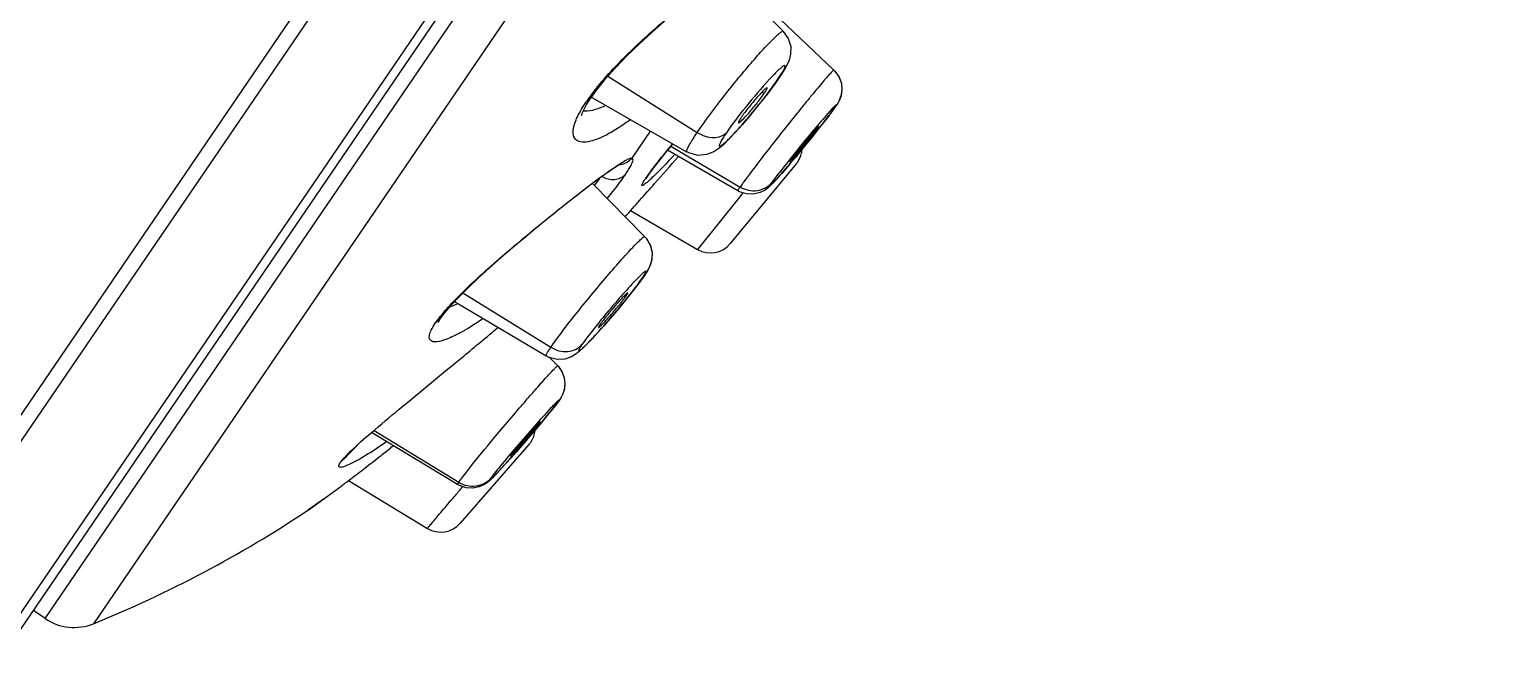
# Model space of a CAD drawing. Extents: x 0 to 1128, y 0 to 827.
# Drawn here: x 250.58 to 279.04, y 617.95 to 630.41 of the extents above; entities that cross this region are included whole.
import ezdxf

# ---------------------------------------------------------------- set-up
doc = ezdxf.new("R2010")
doc.units = 0
doc.header["$LTSCALE"] = 3
doc.header["$MEASUREMENT"] = 0
doc.layers.add('DEF_LAYER_ASSEM_MEMBER', color=7, linetype='CONTINUOUS')

msp = doc.modelspace()

# ---------------------------------------------------------------- linework, layer by layer
at = {"layer": 'DEF_LAYER_ASSEM_MEMBER', "color": 9, "linetype": 'Continuous'}
for p, q in [((249.655, 617.954), (293.504, 682.298)), ((248.965, 620.278), (291.087, 682.09)), ((290.279, 681.41), (247.127, 618.102)), ((250.89, 618.966), (293.013, 680.778)), ((293.45, 679.94), (251.83, 618.866)), ((261.817, 629.499), (263.554, 628.408)), ((264.811, 629.194), (264.848, 629.16)), ((265.119, 629.441), (265.145, 629.474)), ((261.483, 629.078), (261.4, 629.008)), ((266.22, 628.887), (266.246, 628.922)), ((262.288, 627.911), (262.642, 628.43)), ((263.037, 628.139), (264.386, 627.348)), ((262.546, 627.508), (262.58, 627.55)), ((264.419, 627.209), (264.373, 627.151)), ((264.441, 627.236), (264.419, 627.209)), ((264.373, 627.151), (263.559, 626.135)), ((262.495, 625.591), (262.527, 625.631)), ((259.001, 625.29), (260.711, 624.236)), ((262.163, 625.25), (262.176, 625.238)), ((258.466, 624.702), (258.562, 624.792)), ((260.846, 623.17), (260.881, 623.216)), ((257.276, 622.617), (258.923, 621.613)), ((256.621, 621.995), (256.727, 622.098)), ((257.618, 622.299), (257.648, 622.324)), ((258.9, 621.57), (258.923, 621.613)), ((258.975, 621.499), (258.997, 621.525)), ((255.992, 621.072), (255.995, 621.074)), ((255.995, 621.074), (256.085, 621.137))]:
    msp.add_line(p, q, dxfattribs=at)
at = {"layer": 'DEF_LAYER_ASSEM_MEMBER', "color": 7, "linetype": 'Continuous'}
for p, q in [((250.01, 618.168), (293.433, 681.889)), ((264.104, 631.49), (265.223, 630.372)), ((265.17, 630.599), (266.205, 629.618)), ((265.223, 630.372), (265.224, 630.371)), ((261.965, 629.664), (261.754, 629.428)), ((266.206, 629.619), (266.227, 629.598)), ((261.571, 629.2), (261.484, 629.079)), ((261.754, 629.428), (261.571, 629.2)), ((265.064, 629.357), (264.914, 629.156)), ((265.146, 629.474), (265.064, 629.357)), ((265.145, 629.474), (265.146, 629.474)), ((261.405, 628.956), (261.32, 628.79)), ((261.483, 629.078), (261.405, 628.956)), ((261.484, 629.079), (261.483, 629.078)), ((263.348, 628.023), (261.493, 629.095)), ((264.752, 628.948), (264.588, 628.748)), ((264.914, 629.156), (264.752, 628.948)), ((266.253, 628.933), (266.246, 628.922)), ((266.253, 628.933), (266.246, 628.922)), ((266.282, 628.978), (266.253, 628.933)), ((261.32, 628.79), (261.299, 628.728)), ((264.588, 628.748), (264.432, 628.565)), ((266.155, 628.796), (266.073, 628.688)), ((264.292, 628.408), (264.169, 628.278)), ((264.432, 628.565), (264.292, 628.408)), ((265.876, 628.437), (265.769, 628.304)), ((265.896, 628.501), (265.909, 628.524)), ((264.342, 627.271), (262.973, 628.061)), ((263.352, 628.031), (263.352, 628.031)), ((263.408, 628.003), (263.352, 628.031)), ((265.476, 627.797), (264.195, 626.248)), ((265.363, 627.864), (265.351, 627.843)), ((262.58, 627.55), (262.58, 627.551)), ((261.521, 627.419), (262.534, 626.381)), ((262.259, 626.89), (263.559, 626.135)), ((262.535, 626.382), (262.535, 626.382)), ((262.48, 625.564), (262.378, 625.427)), ((262.527, 625.632), (262.48, 625.564)), ((262.527, 625.631), (262.527, 625.632)), ((262.259, 625.274), (262.129, 625.114)), ((262.378, 625.427), (262.259, 625.274)), ((260.617, 624.06), (258.836, 625.119)), ((258.562, 624.792), (258.563, 624.793)), ((258.614, 624.863), (258.563, 624.793)), ((261.863, 624.796), (261.736, 624.65)), ((260.69, 624.033), (260.844, 623.873)), ((260.844, 623.874), (260.856, 623.862)), ((260.856, 623.862), (260.929, 623.755)), ((260.929, 623.755), (260.971, 623.639)), ((260.971, 623.639), (260.984, 623.522)), ((260.984, 623.522), (260.971, 623.415)), ((260.912, 623.265), (260.881, 623.216)), ((260.881, 623.216), (260.883, 623.219)), ((260.971, 623.415), (260.943, 623.326)), ((260.793, 623.097), (260.708, 622.992)), ((260.5, 622.74), (260.385, 622.604)), ((260.496, 622.773), (260.502, 622.786)), ((258.9, 621.569), (257.23, 622.578)), ((256.742, 622.118), (256.727, 622.098)), ((256.727, 622.098), (256.727, 622.098)), ((256.791, 622.172), (256.742, 622.118)), ((260.283, 622.345), (258.95, 620.817)), ((259.93, 622.13), (259.924, 622.118)), ((260.04, 622.206), (259.936, 622.089)), ((256.782, 621.648), (258.314, 620.718)), ((256.294, 621.287), (256.074, 621.13)), ((256.074, 621.13), (255.999, 621.077)), ((250.89, 618.966), (250.66, 619.123))]:
    msp.add_line(p, q, dxfattribs=at)
for points in [[(264.617, 631.789), (264.62, 631.789), (264.61, 631.786), (264.567, 631.769), (264.496, 631.734), (264.398, 631.679), (264.276, 631.605), (264.133, 631.511), (263.969, 631.397), (263.786, 631.263), (263.584, 631.111), (263.369, 630.943), (263.144, 630.759), (262.911, 630.562), (262.672, 630.352), (262.431, 630.131), (262.193, 629.9), (261.965, 629.664)], [(265.224, 630.371), (265.321, 630.235), (265.369, 630.075), (265.367, 629.928), (265.338, 629.815), (265.301, 629.729), (265.255, 629.644)], [(265.255, 629.644), (265.19, 629.54), (265.145, 629.474)], [(266.206, 629.619), (266.221, 629.604), (266.304, 629.489), (266.351, 629.363), (266.362, 629.235), (266.345, 629.122), (266.313, 629.035), (266.282, 628.978)], [(266.227, 629.598), (266.308, 629.483), (266.352, 629.357)], [(266.352, 629.357), (266.362, 629.231), (266.344, 629.119), (266.312, 629.034)], [(266.247, 628.924), (266.221, 628.886), (266.155, 628.796)], [(266.073, 628.688), (265.978, 628.567), (265.876, 628.437)], [(263.072, 628.182), (262.958, 628.042), (262.845, 627.901), (262.745, 627.774), (262.661, 627.663)], [(264.169, 628.278), (264.066, 628.177), (263.975, 628.099), (263.875, 628.033), (263.735, 627.977), (263.571, 627.963), (263.408, 628.003)], [(265.769, 628.304), (265.661, 628.171), (265.555, 628.042)], [(262.074, 627.795), (262.075, 627.796), (262.062, 627.789), (262.016, 627.764), (261.948, 627.722), (261.861, 627.665), (261.756, 627.592), (261.636, 627.505), (261.5, 627.403), (261.349, 627.288), (261.184, 627.16), (261.006, 627.019), (260.815, 626.867), (260.612, 626.704), (260.401, 626.531), (260.184, 626.351), (259.962, 626.165), (259.739, 625.973), (259.518, 625.777), (259.301, 625.58), (259.095, 625.385), (258.907, 625.196)], [(265.357, 627.804), (265.27, 627.702), (265.193, 627.613)], [(265.555, 628.042), (265.452, 627.918), (265.357, 627.804)], [(262.58, 627.55), (262.557, 627.516), (262.549, 627.503)], [(262.661, 627.663), (262.596, 627.574), (262.58, 627.551)], [(265.193, 627.613), (265.126, 627.536), (265.068, 627.473), (265.02, 627.421), (264.977, 627.377), (264.935, 627.337), (264.873, 627.29), (264.775, 627.24), (264.648, 627.21), (264.512, 627.213)], [(264.512, 627.213), (264.376, 627.256), (264.343, 627.274)], [(262.535, 626.382), (262.566, 626.346), (262.644, 626.212)], [(262.535, 626.382), (262.561, 626.352), (262.64, 626.221), (262.675, 626.08), (262.67, 625.94), (262.636, 625.823), (262.596, 625.741)], [(262.644, 626.212), (262.677, 626.066), (262.667, 625.923), (262.631, 625.81), (262.591, 625.732), (262.546, 625.66)], [(262.596, 625.741), (262.549, 625.664), (262.527, 625.631)], [(258.907, 625.196), (258.743, 625.019), (258.614, 624.863)], [(262.129, 625.114), (261.996, 624.952), (261.863, 624.796)], [(258.562, 624.792), (258.538, 624.754), (258.512, 624.708)], [(261.736, 624.65), (261.617, 624.517), (261.51, 624.4)], [(261.51, 624.4), (261.416, 624.301), (261.336, 624.223), (261.269, 624.16), (261.202, 624.106)], [(261.202, 624.106), (261.111, 624.051), (260.98, 624.005), (260.83, 623.997), (260.676, 624.037), (260.619, 624.066)], [(260.844, 623.874), (260.925, 623.762), (260.97, 623.645), (260.984, 623.527), (260.972, 623.419), (260.944, 623.329), (260.911, 623.264)], [(260.883, 623.219), (260.857, 623.182), (260.793, 623.097)], [(260.708, 622.992), (260.608, 622.87), (260.5, 622.74)], [(260.385, 622.604), (260.268, 622.467), (260.152, 622.334), (260.04, 622.206)], [(256.96, 622.338), (256.864, 622.246), (256.791, 622.172)], [(259.936, 622.089), (259.842, 621.984), (259.758, 621.892)], [(259.758, 621.892), (259.686, 621.814), (259.625, 621.75), (259.574, 621.698), (259.531, 621.656), (259.487, 621.617), (259.419, 621.569), (259.317, 621.523), (259.193, 621.499), (259.064, 621.507)], [(259.064, 621.507), (258.933, 621.552), (258.9, 621.57)]]:
    msp.add_lwpolyline(points, dxfattribs=at)
at = {"layer": 'DEF_LAYER_ASSEM_MEMBER', "color": 9, "linetype": 'Continuous'}
for centre, radius, start, end in [((264.772, 626.692), 4.091, 141.7441, 144.0807), ((264.121, 627.164), 3.287, 144.0991, 145.887), ((261.37, 629.253), 0.428, 265.5578, 268.7566), ((261.992, 628.184), 0.404, 279.5131, 297.381), ((264.679, 626.053), 2.582, 144.7486, 145.6978), ((192.498, 704.359), 104.269, 309.64001, 310.11813), ((258.241, 620.677), 2.093, 136.2807, 136.9132), ((238.051, 646.548), 31.159, 307.6847, 308.4223), ((238.361, 646.158), 30.661, 308.4209, 308.9077), ((237.836, 646.829), 31.513, 307.0493, 307.6818), ((237.434, 647.368), 32.186, 305.414, 306.6722), ((237.818, 646.852), 31.542, 306.6724, 307.0503)]:
    msp.add_arc(centre, radius, start, end, dxfattribs=at)
at = {"layer": 'DEF_LAYER_ASSEM_MEMBER', "color": 7, "linetype": 'Continuous'}
for centre, radius, start, end in [((265.083, 628.116), 0.508, 341.8302, 355.212), ((95.586, 774.752), 222.808, 318.60261, 318.78173), ((82.686, 786.128), 240.007, 318.39561, 318.60186), ((263.81, 626.567), 0.5, 239.857, 320.395), ((243.056, 640.452), 23.301, 292.1198, 303.7233), ((258.573, 621.146), 0.5, 238.7374, 318.895), ((251.453, 619.793), 1, 235.7269, 292.1198)]:
    msp.add_arc(centre, radius, start, end, dxfattribs=at)
at = {"layer": 'DEF_LAYER_ASSEM_MEMBER', "color": 9, "linetype": 'Continuous'}
for points, start_tangent, end_tangent in [([(261.757, 629.462), (262.439, 630.157), (263.202, 630.823), (263.928, 631.385), (264.511, 631.769)], (0.659093, 0.752062), (0.86692, 0.498447)), ([(263.554, 628.408), (264.014, 629.035), (264.288, 629.382), (264.563, 629.713), (264.814, 630), (265.018, 630.216), (265.097, 630.291), (265.158, 630.343), (265.201, 630.37), (265.223, 630.372)], (0.562776, 0.826609), (0.719323, -0.694676)), ([(265.02, 629.509), (264.55, 628.971), (264.118, 628.4)], (-0.693057, -0.720882), (-0.563138, -0.826363)), ([(266.205, 629.619), (266.2, 629.617), (266.188, 629.608), (266.171, 629.591), (266.148, 629.566), (266.083, 629.495), (265.997, 629.395), (265.892, 629.27), (265.771, 629.124), (265.637, 628.96), (265.493, 628.782), (265.191, 628.405), (264.898, 628.031), (264.456, 627.447)], (-0.750576, 0.660784), (-0.585881, -0.810397)), ([(265.156, 629.642), (265.126, 629.615), (265.02, 629.509)], (-0.74783, -0.66389), (-0.693057, -0.720882)), ([(265.119, 629.441), (265.218, 629.597), (265.246, 629.651), (265.259, 629.687)], (0.563142, 0.82636), (0.17976, 0.98371)), ([(265.259, 629.687), (265.256, 629.704), (265.237, 629.702), (265.203, 629.681), (265.156, 629.642)], (0.17976, 0.98371), (-0.74783, -0.66389)), ([(261.559, 629.225), (261.606, 629.283), (261.757, 629.461)], (0.618534, 0.785758), (0.66033, 0.750976)), ([(264.118, 628.4), (264.05, 628.296), (264.004, 628.216), (263.99, 628.187), (263.982, 628.164), (263.98, 628.149), (263.985, 628.141), (264.011, 628.147), (264.06, 628.183), (264.131, 628.246), (264.22, 628.335), (264.324, 628.447), (264.44, 628.577), (264.689, 628.872), (265.119, 629.441)], (-0.563138, -0.826363), (0.563142, 0.82636)), ([(261.277, 628.81), (261.304, 628.857), (261.4, 629.008)], (0.483894, 0.875127), (0.565575, 0.824697)), ([(261.626, 628.873), (261.657, 628.884), (261.756, 628.924)], (0.947887, 0.318607), (0.915982, 0.40122)), ([(266.217, 628.915), (266.2, 628.898), (266.126, 628.818)], (-0.713786, -0.700364), (-0.668541, -0.743675)), ([(266.22, 628.887), (266.233, 628.907), (266.242, 628.923), (266.248, 628.933), (266.25, 628.939), (266.247, 628.94), (266.241, 628.937), (266.231, 628.929), (266.217, 628.915)], (0.563133, 0.826366), (-0.713786, -0.700364)), ([(262.242, 628.647), (261.97, 628.462), (261.726, 628.327), (261.518, 628.247), (261.351, 628.22), (261.23, 628.246), (261.158, 628.324), (261.145, 628.454), (261.193, 628.634)], (-0.805812, -0.592172), (0.36669, 0.930343)), ([(261.194, 628.635), (261.211, 628.676), (261.277, 628.81)], (0.358659, 0.933469), (0.483894, 0.875127)), ([(261.361, 628.825), (261.419, 628.827), (261.626, 628.873)], (0.999751, -0.022323), (0.947887, 0.318607)), ([(265.007, 627.439), (264.979, 627.388), (265.031, 627.433), (265.153, 627.568), (265.331, 627.775), (265.544, 628.03), (265.767, 628.302), (265.971, 628.558), (266.131, 628.765)], (-0.563138, -0.826363), (0.601124, 0.799156)), ([(266.126, 628.818), (265.854, 628.502), (265.511, 628.088), (265.199, 627.696), (265.007, 627.439)], (-0.668541, -0.743675), (-0.563138, -0.826363)), ([(266.131, 628.765), (266.158, 628.802), (266.22, 628.887)], (0.601124, 0.799156), (0.563133, 0.826366)), ([(263.42, 628.202), (263.448, 628.246), (263.554, 628.408)], (0.513335, 0.858188), (0.56404, 0.825747)), ([(263.554, 628.408), (263.705, 628.337), (263.868, 628.309), (264.014, 628.333), (264.118, 628.4)], (0.846754, -0.531985), (0.693281, 0.720667)), ([(262.72, 627.745), (262.794, 627.84), (263.065, 628.176)], (0.6107, 0.791862), (0.633846, 0.773459)), ([(263.352, 628.031), (263.347, 628.047), (263.357, 628.081), (263.42, 628.202)], (-0.859717, 0.51077), (0.513335, 0.858188)), ([(261.93, 627.721), (262.06, 627.807), (262.164, 627.869), (262.241, 627.905), (262.288, 627.911)], (0.823071, 0.567938), (0.96303, -0.269392)), ([(262.177, 627.825), (262.288, 627.911)], (0.887718, 0.460388), (0.673928, 0.738797)), ([(262.233, 627.707), (262.278, 627.79), (262.302, 627.851), (262.305, 627.892), (262.288, 627.911)], (0.512502, 0.858686), (-0.952948, 0.303133)), ([(263.106, 627.968), (262.978, 627.833), (262.672, 627.524)], (-0.683458, -0.72999), (-0.724959, -0.688792)), ([(258.75, 625.049), (259.49, 625.763), (260.388, 626.528), (261.257, 627.222), (261.93, 627.721)], (0.677642, 0.735392), (0.823071, 0.567938)), ([(261.659, 627.522), (261.636, 627.49), (261.557, 627.384)], (-0.578551, -0.815646), (-0.611678, -0.791107)), ([(261.704, 627.553), (261.948, 627.497), (262.158, 627.59)], (0.872511, -0.488595), (0.711555, 0.702631)), ([(261.808, 627.129), (261.913, 627.259), (262.158, 627.59)], (0.630213, 0.776422), (0.563539, 0.826089)), ([(262.158, 627.59), (262.179, 627.622), (262.233, 627.707)], (0.561975, 0.827154), (0.512502, 0.858686)), ([(262.672, 627.524), (262.604, 627.461), (262.55, 627.415), (262.511, 627.387), (262.497, 627.379), (262.486, 627.375), (262.48, 627.376), (262.478, 627.382), (262.479, 627.392), (262.484, 627.406), (262.507, 627.448), (262.546, 627.508)], (-0.724959, -0.688792), (0.562503, 0.826795)), ([(262.57, 627.543), (262.602, 627.587), (262.72, 627.745)], (0.576724, 0.816939), (0.6107, 0.791862)), ([(264.386, 627.348), (264.365, 627.316), (264.35, 627.293), (264.343, 627.278), (264.341, 627.271)], (-0.563311, -0.826245), (0.629329, -0.777139)), ([(264.456, 627.447), (264.436, 627.419), (264.386, 627.348)], (-0.585881, -0.810397), (-0.562707, -0.826657)), ([(264.386, 627.348), (264.72, 627.281), (265.007, 627.439)], (0.862631, -0.505833), (0.642062, 0.766653)), ([(260.711, 624.236), (260.895, 624.491), (261.152, 624.825), (261.452, 625.198), (261.765, 625.573), (262.058, 625.91), (262.187, 626.053), (262.299, 626.174), (262.393, 626.27), (262.465, 626.338), (262.512, 626.375), (262.535, 626.382)], (0.562626, 0.826712), (0.726725, -0.686929)), ([(262.359, 625.537), (261.79, 624.895), (261.509, 624.548), (261.314, 624.286)], (-0.694037, -0.71994), (-0.563138, -0.826363)), ([(262.482, 625.659), (262.456, 625.635), (262.359, 625.537)], (-0.739799, -0.672828), (-0.694037, -0.71994)), ([(262.378, 625.429), (262.412, 625.475), (262.495, 625.591)], (0.603656, 0.797245), (0.563143, 0.826359)), ([(262.495, 625.591), (262.545, 625.67), (262.556, 625.694), (262.559, 625.708), (262.553, 625.712), (262.538, 625.705), (262.514, 625.687), (262.482, 625.659)], (0.563143, 0.826359), (-0.739799, -0.672828)), ([(261.314, 624.286), (261.274, 624.223), (261.261, 624.2), (261.253, 624.183), (261.251, 624.173), (261.254, 624.168), (261.262, 624.169), (261.275, 624.176), (261.315, 624.208), (261.372, 624.261), (261.446, 624.335), (261.535, 624.428), (261.634, 624.537), (261.742, 624.659), (261.971, 624.924), (262.192, 625.192), (262.378, 625.429)], (-0.563138, -0.826363), (0.603656, 0.797245)), ([(258.586, 624.862), (258.623, 624.906), (258.749, 625.048)], (0.634053, 0.77329), (0.678902, 0.734228)), ([(258.745, 625.021), (258.778, 625.033), (258.883, 625.075)], (0.945026, 0.326995), (0.917305, 0.398186)), ([(259.378, 624.782), (259.154, 624.634), (259.049, 624.571), (258.95, 624.516), (258.69, 624.394), (258.495, 624.343), (258.425, 624.344), (258.377, 624.365), (258.352, 624.405), (258.351, 624.463)], (-0.821361, -0.570409), (0.155266, 0.987873)), ([(258.351, 624.464), (258.386, 624.567), (258.466, 624.702)], (0.139676, 0.990197), (0.567081, 0.823662)), ([(258.466, 624.702), (258.492, 624.739), (258.586, 624.862)], (0.559264, 0.82899), (0.634053, 0.77329)), ([(260.619, 624.066), (260.618, 624.08), (260.633, 624.114), (260.664, 624.166), (260.711, 624.236)], (-0.853482, 0.521122), (0.564414, 0.825492)), ([(260.711, 624.236), (261.037, 624.154), (261.314, 624.286)], (0.85117, -0.524889), (0.671076, 0.741388)), ([(256.815, 622.209), (257.222, 622.576), (257.767, 623.034), (259.017, 624.065)], (0.716255, 0.697839), (0.769997, 0.638048)), ([(259.02, 621.744), (259.483, 622.323), (259.788, 622.688), (260.102, 623.057), (260.252, 623.231), (260.392, 623.392), (260.518, 623.535), (260.628, 623.657), (260.717, 623.754), (260.784, 623.823), (260.809, 623.847), (260.827, 623.863), (260.839, 623.872), (260.844, 623.874)], (0.606899, 0.794779), (0.681586, -0.731738)), ([(259.551, 621.699), (259.541, 621.683), (259.536, 621.673), (259.536, 621.669), (259.542, 621.672), (259.553, 621.68), (259.568, 621.694), (259.589, 621.714), (259.615, 621.74), (259.678, 621.806), (259.758, 621.892), (259.851, 621.994), (259.954, 622.11), (260.181, 622.368), (260.411, 622.635), (260.615, 622.878), (260.768, 623.067)], (-0.563138, -0.826363), (0.617978, 0.786196)), ([(260.699, 623.043), (260.398, 622.71), (260.039, 622.297), (259.726, 621.923), (259.616, 621.787), (259.551, 621.699)], (-0.682471, -0.730913), (-0.563138, -0.826363)), ([(260.809, 623.157), (260.787, 623.135), (260.699, 623.043)], (-0.712222, -0.701954), (-0.682471, -0.730913)), ([(260.768, 623.067), (260.793, 623.099), (260.846, 623.17)], (0.617978, 0.786196), (0.563148, 0.826356)), ([(260.846, 623.17), (260.855, 623.185), (260.86, 623.195), (260.862, 623.2), (260.859, 623.201), (260.853, 623.197), (260.842, 623.188), (260.809, 623.157)], (0.563148, 0.826356), (-0.712222, -0.701954)), ([(257.512, 622.394), (257.111, 622.131), (256.805, 621.963)], (-0.81989, -0.572521), (-0.905996, -0.423285)), ([(256.621, 621.995), (256.638, 622.019), (256.713, 622.106)], (0.555915, 0.831239), (0.682998, 0.730421)), ([(256.729, 622.123), (256.749, 622.143), (256.814, 622.209)], (0.691019, 0.722836), (0.718417, 0.695612)), ([(256.609, 621.907), (256.594, 621.916), (256.591, 621.934), (256.6, 621.96), (256.621, 621.995)], (-0.965066, 0.262006), (0.570655, 0.82119)), ([(256.805, 621.963), (256.68, 621.913), (256.608, 621.906)], (-0.905996, -0.423285), (-0.954732, 0.297469)), ([(258.923, 621.613), (258.941, 621.638), (259.02, 621.744)], (0.562148, 0.827037), (0.606899, 0.794779)), ([(258.923, 621.613), (259.257, 621.542), (259.551, 621.699)], (0.853915, -0.520413), (0.660581, 0.750754)), ([(258.314, 620.718), (258.317, 620.722), (258.326, 620.733), (258.341, 620.751), (258.362, 620.776), (258.389, 620.808), (258.421, 620.846), (258.5, 620.941), (258.598, 621.056), (258.711, 621.19), (258.838, 621.338), (258.975, 621.499)], (-0.854844, 0.518885), (0.64899, 0.760797))]:
    msp.add_spline(points, degree=3, dxfattribs=dict(at, start_tangent=start_tangent, end_tangent=end_tangent))
at = {"layer": 'DEF_LAYER_ASSEM_MEMBER', "color": 7, "linetype": 'Continuous'}
for points, start_tangent, end_tangent in [([(264.908, 629.273), (264.901, 629.273), (264.888, 629.266), (264.846, 629.23), (264.786, 629.168), (264.711, 629.086), (264.63, 628.99), (264.547, 628.888), (264.411, 628.705)], (-0.709729, 0.704475), (-0.563138, -0.826363)), ([(264.848, 629.16), (264.877, 629.204), (264.897, 629.238), (264.908, 629.262), (264.908, 629.273)], (0.563141, 0.826361), (-0.709729, 0.704475)), ([(264.355, 628.595), (264.363, 628.596), (264.377, 628.604), (264.419, 628.641), (264.48, 628.703), (264.554, 628.785), (264.634, 628.88), (264.715, 628.979), (264.848, 629.16)], (0.864539, -0.502567), (0.563141, 0.826361)), ([(264.411, 628.705), (264.382, 628.661), (264.363, 628.628), (264.354, 628.605), (264.355, 628.595)], (-0.563138, -0.826363), (0.864539, -0.502567)), ([(265.351, 627.843), (265.358, 627.847), (265.373, 627.862), (265.395, 627.886), (265.425, 627.919), (265.461, 627.96), (265.501, 628.007), (265.593, 628.117), (265.69, 628.235), (265.779, 628.347), (265.896, 628.501)], (0.864981, -0.501804), (0.563134, 0.826366)), ([(265.807, 628.415), (265.552, 628.109), (265.435, 627.961), (265.363, 627.864)], (-0.654518, -0.756046), (-0.563138, -0.826363)), ([(265.908, 628.523), (265.9, 628.518), (265.88, 628.498), (265.848, 628.463), (265.807, 628.415)], (-0.726214, 0.687469), (-0.654518, -0.756046)), ([(265.476, 627.797), (265.503, 627.832), (265.566, 627.958)], (0.637483, 0.770464), (0.313043, 0.949739)), ([(261.635, 624.619), (261.643, 624.621), (261.658, 624.633), (261.68, 624.652), (261.708, 624.68), (261.78, 624.756), (261.866, 624.853), (261.959, 624.961), (262.047, 625.069), (262.176, 625.238)], (0.858463, -0.512875), (0.563143, 0.82636)), ([(262.203, 625.29), (262.196, 625.288), (262.182, 625.278), (262.16, 625.258), (262.133, 625.231), (262.061, 625.156), (261.974, 625.058), (261.881, 624.949), (261.791, 624.84), (261.66, 624.668)], (-0.70096, 0.7132), (-0.563138, -0.826363)), ([(262.176, 625.238), (262.198, 625.274), (262.203, 625.285), (262.203, 625.29)], (0.563143, 0.82636), (-0.70096, 0.7132)), ([(261.66, 624.668), (261.638, 624.633), (261.635, 624.619)], (-0.563138, -0.826363), (0.858463, -0.512875)), ([(259.924, 622.118), (259.931, 622.123), (259.947, 622.138), (259.972, 622.163), (260.005, 622.197), (260.044, 622.24), (260.088, 622.289), (260.187, 622.401), (260.29, 622.521), (260.383, 622.631), (260.496, 622.773)], (0.854541, -0.519383), (0.563147, 0.826357)), ([(260.458, 622.745), (260.168, 622.419), (260.016, 622.239), (259.93, 622.13)], (-0.693104, -0.720838), (-0.563138, -0.826363)), ([(260.502, 622.785), (260.499, 622.784), (260.49, 622.777), (260.476, 622.764), (260.458, 622.745)], (-0.695388, 0.718635), (-0.693104, -0.720838)), ([(260.283, 622.345), (260.326, 622.401), (260.403, 622.616)], (0.657426, 0.753519), (0.116819, 0.993153))]:
    msp.add_spline(points, degree=3, dxfattribs=dict(at, start_tangent=start_tangent, end_tangent=end_tangent))

doc.saveas('drawing.dxf')
